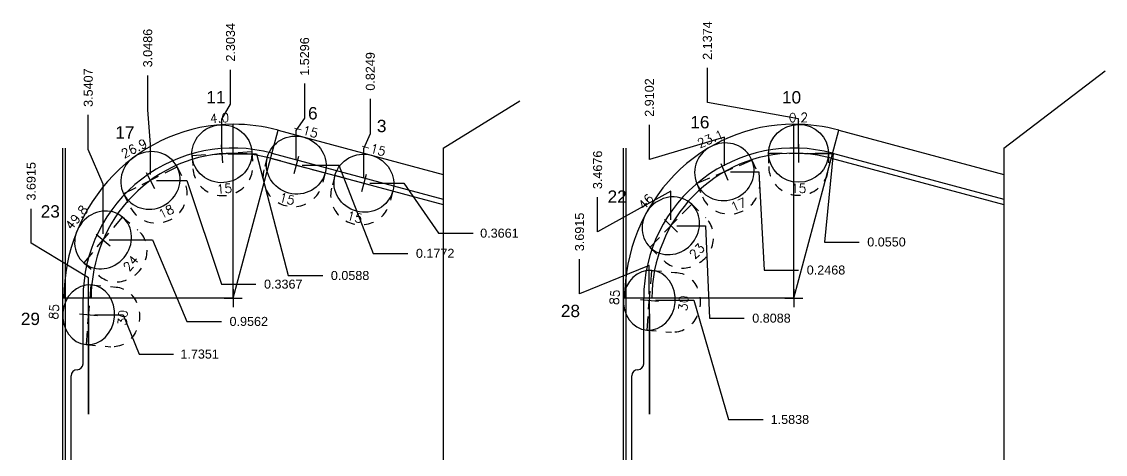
# Model space of a CAD drawing. Header units: inches. Extents: x 90.4 to 145.9, y -21.1 to -7.6.
# Drawn here: x 134.66 to 145.95, y -12.23 to -7.73 of the extents above; entities that cross this region are included whole.
import ezdxf
from ezdxf.enums import TextEntityAlignment as Align

# ---------------------------------------------------------------- set-up
doc = ezdxf.new("R2010")
doc.units = ezdxf.units.IN
doc.header["$MEASUREMENT"] = 0
doc.header["$PDMODE"] = 35
doc.linetypes.add('CENTER2', pattern=[1.125, 0.75, -0.125, 0.125, -0.125])
doc.linetypes.add('HIDDEN2', pattern=[0.1875, 0.125, -0.0625])
doc.layers.get('Defpoints').update_dxf_attribs({"color": 10})
doc.layers.add('Blade_5', color=7, linetype='Continuous', true_color=0x0066cc)
doc.layers.add('Blade_6', color=7, linetype='Continuous', true_color=0xc880f5)
for name, color, linetype in [('CLine', 5, 'CENTER2'), ('Dims', 4, 'Continuous'), ('Title Block', 7, 'Continuous')]:
    doc.layers.add(name, color=color, linetype=linetype)
doc.styles.add('RomanS', font='romans')
doc.styles.get("Standard").update_dxf_attribs({"font": 'arial.ttf'})
doc.dimstyles.get("Standard").update_dxf_attribs({"dimtxt": 0.09375, "dimasz": 0.18, "dimexe": 0.18, "dimexo": 0.0625, "dimgap": 0.09, "dimtad": 0, "dimtih": 1, "dimtoh": 1, "dimdec": 4, "dimzin": 0, "dimdsep": 46, "dimtxsty": 'Standard', "dimcen": 0.09, "dimadec": 4, "dimazin": 0, "dimtfac": 1, "dimtdec": 4, "dimtofl": 0, "dimtmove": 0, "dimatfit": 3, "dimfxl": 1, "dimtolj": 1, "dimtzin": 0, "dimarcsym": 0})

# ---------------------------------------------------------------- blocks, each defined once
blk = doc.blocks.new('*D117')
at = {"layer": 'Defpoints', "color": 0, "transparency": 16777216}
for p in [(138.293, -8.534), (139.051, -9.047), (138.226, -9.413)]:
    blk.add_point(p, dxfattribs=at)
at = {"layer": 'Dims', "color": 0, "lineweight": -2, "transparency": 16777216}
for p, q in [((138.293, -8.894), (138.293, -8.534)), ((138.226, -9.053), (138.293, -8.894)), ((138.226, -9.351), (138.226, -9.053))]:
    blk.add_line(p, q, dxfattribs=at)
at = {"layer": 'Dims', "color": 0, "transparency": 16777216, "insert": (138.293, -8.249), "char_height": 0.0938, "attachment_point": 5, "rotation": 90}
blk.add_mtext('\\A1;0.8249', dxfattribs=at)
blk = doc.blocks.new('*D118')
at = {"layer": 'Defpoints', "color": 0, "transparency": 16777216}
for p in [(137.609, -8.374), (139.051, -9.047), (137.521, -9.224)]:
    blk.add_point(p, dxfattribs=at)
at = {"layer": 'Dims', "color": 0, "lineweight": -2, "transparency": 16777216}
for p, q in [((137.609, -8.734), (137.609, -8.374)), ((137.521, -8.864), (137.609, -8.734)), ((137.521, -9.162), (137.521, -8.864))]:
    blk.add_line(p, q, dxfattribs=at)
at = {"layer": 'Dims', "color": 0, "transparency": 16777216, "insert": (137.609, -8.094), "char_height": 0.0938, "attachment_point": 5, "rotation": 90}
blk.add_mtext('\\A1;1.5296', dxfattribs=at)
blk = doc.blocks.new('*D119')
at = {"layer": 'Defpoints', "color": 0, "transparency": 16777216}
for p in [(136.837, -8.231), (136.747, -9.106), (139.051, -9.047)]:
    blk.add_point(p, dxfattribs=at)
at = {"layer": 'Dims', "color": 0, "lineweight": -2, "transparency": 16777216}
for p, q in [((136.837, -8.591), (136.837, -8.231)), ((136.747, -8.746), (136.837, -8.591)), ((136.747, -9.043), (136.747, -8.746))]:
    blk.add_line(p, q, dxfattribs=at)
at = {"layer": 'Dims', "color": 0, "transparency": 16777216, "insert": (136.837, -7.946), "char_height": 0.0938, "attachment_point": 5, "rotation": 90}
blk.add_mtext('\\A1;2.3034', dxfattribs=at)
blk = doc.blocks.new('*D120')
at = {"layer": 'Defpoints', "color": 0, "transparency": 16777216}
for p in [(135.975, -8.29), (139.051, -9.047), (136.002, -9.384)]:
    blk.add_point(p, dxfattribs=at)
at = {"layer": 'Dims', "color": 0, "lineweight": -2, "transparency": 16777216}
for p, q in [((135.975, -8.65), (135.975, -8.29)), ((136.002, -9.01), (135.975, -8.65)), ((136.002, -9.321), (136.002, -9.01))]:
    blk.add_line(p, q, dxfattribs=at)
at = {"layer": 'Dims', "color": 0, "transparency": 16777216, "insert": (135.975, -8.006), "char_height": 0.0938, "attachment_point": 5, "rotation": 90}
blk.add_mtext('\\A1;3.0486', dxfattribs=at)
blk = doc.blocks.new('*D121')
at = {"layer": 'Defpoints', "color": 0, "transparency": 16777216}
for p in [(135.356, -8.702), (139.051, -9.047), (135.51, -10.003)]:
    blk.add_point(p, dxfattribs=at)
at = {"layer": 'Dims', "color": 0, "lineweight": -2, "transparency": 16777216}
for p, q in [((135.356, -9.062), (135.356, -8.702)), ((135.51, -9.422), (135.356, -9.062)), ((135.51, -9.941), (135.51, -9.422))]:
    blk.add_line(p, q, dxfattribs=at)
at = {"layer": 'Dims', "color": 0, "transparency": 16777216, "insert": (135.356, -8.418), "char_height": 0.0938, "attachment_point": 5, "rotation": 90}
blk.add_mtext('\\A1;3.5407', dxfattribs=at)
blk = doc.blocks.new('*D122')
at = {"layer": 'Defpoints', "color": 0, "transparency": 16777216}
for p in [(139.051, -9.047), (138.226, -9.413), (139.362, -9.933)]:
    blk.add_point(p, dxfattribs=at)
at = {"layer": 'Dims', "color": 0, "lineweight": -2, "transparency": 16777216}
for p, q in [((138.288, -9.413), (138.642, -9.413)), ((138.642, -9.413), (139.002, -9.933)), ((139.002, -9.933), (139.362, -9.933))]:
    blk.add_line(p, q, dxfattribs=at)
at = {"layer": 'Dims', "color": 0, "transparency": 16777216, "insert": (139.637, -9.933), "char_height": 0.0938, "attachment_point": 5}
blk.add_mtext('\\A1;0.3661', dxfattribs=at)
blk = doc.blocks.new('*D123')
at = {"layer": 'Defpoints', "color": 0, "transparency": 16777216}
for p in [(139.051, -9.047), (137.521, -9.224), (138.684, -10.143)]:
    blk.add_point(p, dxfattribs=at)
at = {"layer": 'Dims', "color": 0, "lineweight": -2, "transparency": 16777216}
for p, q in [((137.584, -9.224), (137.964, -9.224)), ((137.964, -9.224), (138.324, -10.143)), ((138.324, -10.143), (138.684, -10.143))]:
    blk.add_line(p, q, dxfattribs=at)
at = {"layer": 'Dims', "color": 0, "transparency": 16777216, "insert": (138.968, -10.143), "char_height": 0.0938, "attachment_point": 5}
blk.add_mtext('\\A1;0.1772', dxfattribs=at)
blk = doc.blocks.new('*D124')
at = {"layer": 'Defpoints', "color": 0, "transparency": 16777216}
for p in [(136.747, -9.106), (139.051, -9.047), (137.797, -10.374)]:
    blk.add_point(p, dxfattribs=at)
at = {"layer": 'Dims', "color": 0, "lineweight": -2, "transparency": 16777216}
for p, q in [((136.81, -9.106), (137.107, -9.106)), ((137.107, -9.106), (137.437, -10.374)), ((137.437, -10.374), (137.797, -10.374))]:
    blk.add_line(p, q, dxfattribs=at)
at = {"layer": 'Dims', "color": 0, "transparency": 16777216, "insert": (138.082, -10.374), "char_height": 0.0938, "attachment_point": 5}
blk.add_mtext('\\A1;0.0588', dxfattribs=at)
blk = doc.blocks.new('*D125')
at = {"layer": 'Defpoints', "color": 0, "transparency": 16777216}
for p in [(139.051, -9.047), (136.002, -9.384), (137.102, -10.464)]:
    blk.add_point(p, dxfattribs=at)
at = {"layer": 'Dims', "color": 0, "lineweight": -2, "transparency": 16777216}
for p, q in [((136.065, -9.384), (136.382, -9.384)), ((136.382, -9.384), (136.742, -10.464)), ((136.742, -10.464), (137.102, -10.464))]:
    blk.add_line(p, q, dxfattribs=at)
at = {"layer": 'Dims', "color": 0, "transparency": 16777216, "insert": (137.386, -10.464), "char_height": 0.0938, "attachment_point": 5}
blk.add_mtext('\\A1;0.3367', dxfattribs=at)
blk = doc.blocks.new('*D126')
at = {"layer": 'Defpoints', "color": 0, "transparency": 16777216}
for p in [(139.051, -9.047), (135.51, -10.003), (136.743, -10.852)]:
    blk.add_point(p, dxfattribs=at)
at = {"layer": 'Dims', "color": 0, "lineweight": -2, "transparency": 16777216}
for p, q in [((135.573, -10.003), (136.023, -10.003)), ((136.023, -10.003), (136.383, -10.852)), ((136.383, -10.852), (136.743, -10.852))]:
    blk.add_line(p, q, dxfattribs=at)
at = {"layer": 'Dims', "color": 0, "transparency": 16777216, "insert": (137.027, -10.852), "char_height": 0.0938, "attachment_point": 5}
blk.add_mtext('\\A1;0.9562', dxfattribs=at)
blk = doc.blocks.new('*D134')
at = {"layer": 'Defpoints', "color": 0, "transparency": 16777216}
for p in [(139.051, -9.047), (134.761, -9.678), (135.359, -10.782)]:
    blk.add_point(p, dxfattribs=at)
at = {"layer": 'Dims', "color": 0, "lineweight": -2, "transparency": 16777216}
for p, q in [((134.761, -10.038), (134.761, -9.678)), ((135.359, -10.398), (134.761, -10.038)), ((135.359, -10.72), (135.359, -10.398))]:
    blk.add_line(p, q, dxfattribs=at)
at = {"layer": 'Dims', "color": 0, "transparency": 16777216, "insert": (134.761, -9.393), "char_height": 0.0938, "attachment_point": 5, "rotation": 90}
blk.add_mtext('\\A1;3.6915', dxfattribs=at)
blk = doc.blocks.new('*D135')
at = {"layer": 'Defpoints', "color": 0, "transparency": 16777216}
for p in [(139.051, -9.047), (135.359, -10.782), (136.244, -11.192)]:
    blk.add_point(p, dxfattribs=at)
at = {"layer": 'Dims', "color": 0, "lineweight": -2, "transparency": 16777216}
for p, q in [((135.422, -10.782), (135.719, -10.782)), ((135.719, -10.782), (135.884, -11.192)), ((135.884, -11.192), (136.244, -11.192))]:
    blk.add_line(p, q, dxfattribs=at)
at = {"layer": 'Dims', "color": 0, "transparency": 16777216, "insert": (136.515, -11.192), "char_height": 0.0938, "attachment_point": 5}
blk.add_mtext('\\A1;1.7351', dxfattribs=at)
blk = doc.blocks.new('*D137')
at = {"layer": 'Defpoints', "color": 0, "transparency": 16777216}
for p in [(141.803, -8.213), (142.753, -9.102), (144.89, -9.047)]:
    blk.add_point(p, dxfattribs=at)
at = {"layer": 'Dims', "color": 0, "lineweight": -2, "transparency": 16777216}
for p, q in [((141.803, -8.573), (141.803, -8.213)), ((142.753, -8.742), (141.803, -8.573)), ((142.753, -9.039), (142.753, -8.742))]:
    blk.add_line(p, q, dxfattribs=at)
at = {"layer": 'Dims', "color": 0, "transparency": 16777216, "insert": (141.803, -7.928), "char_height": 0.0938, "attachment_point": 5, "rotation": 90}
blk.add_mtext('\\A1;2.1374', dxfattribs=at)
blk = doc.blocks.new('*D138')
at = {"layer": 'Defpoints', "color": 0, "transparency": 16777216}
for p in [(141.199, -8.806), (144.89, -9.047), (141.98, -9.294)]:
    blk.add_point(p, dxfattribs=at)
at = {"layer": 'Dims', "color": 0, "lineweight": -2, "transparency": 16777216}
for p, q in [((141.199, -9.166), (141.199, -8.806)), ((141.98, -8.934), (141.199, -9.166)), ((141.98, -9.231), (141.98, -8.934))]:
    blk.add_line(p, q, dxfattribs=at)
at = {"layer": 'Dims', "color": 0, "transparency": 16777216, "insert": (141.199, -8.521), "char_height": 0.0938, "attachment_point": 5, "rotation": 90}
blk.add_mtext('\\A1;2.9102', dxfattribs=at)
blk = doc.blocks.new('*D139')
at = {"layer": 'Defpoints', "color": 0, "transparency": 16777216}
for p in [(144.89, -9.047), (140.66, -9.559), (141.422, -9.856)]:
    blk.add_point(p, dxfattribs=at)
at = {"layer": 'Dims', "color": 0, "lineweight": -2, "transparency": 16777216}
for p, q in [((141.422, -9.496), (140.66, -9.919)), ((140.66, -9.919), (140.66, -9.559)), ((141.422, -9.793), (141.422, -9.496))]:
    blk.add_line(p, q, dxfattribs=at)
at = {"layer": 'Dims', "color": 0, "transparency": 16777216, "insert": (140.66, -9.274), "char_height": 0.0938, "attachment_point": 5, "rotation": 90}
blk.add_mtext('\\A1;3.4676', dxfattribs=at)
blk = doc.blocks.new('*D140')
at = {"layer": 'Defpoints', "color": 0, "transparency": 16777216}
for p in [(142.753, -9.102), (144.89, -9.047), (143.383, -10.025)]:
    blk.add_point(p, dxfattribs=at)
at = {"layer": 'Dims', "color": 0, "lineweight": -2, "transparency": 16777216}
for p, q in [((142.815, -9.102), (143.113, -9.102)), ((143.113, -9.102), (143.023, -10.025)), ((143.023, -10.025), (143.383, -10.025))]:
    blk.add_line(p, q, dxfattribs=at)
at = {"layer": 'Dims', "color": 0, "transparency": 16777216, "insert": (143.668, -10.025), "char_height": 0.0938, "attachment_point": 5}
blk.add_mtext('\\A1;0.0550', dxfattribs=at)
blk = doc.blocks.new('*D141')
at = {"layer": 'Defpoints', "color": 0, "transparency": 16777216}
for p in [(144.89, -9.047), (141.98, -9.294), (142.753, -10.317)]:
    blk.add_point(p, dxfattribs=at)
at = {"layer": 'Dims', "color": 0, "lineweight": -2, "transparency": 16777216}
for p, q in [((142.042, -9.294), (142.34, -9.294)), ((142.34, -9.294), (142.393, -10.317)), ((142.393, -10.317), (142.753, -10.317))]:
    blk.add_line(p, q, dxfattribs=at)
at = {"layer": 'Dims', "color": 0, "transparency": 16777216, "insert": (143.038, -10.317), "char_height": 0.0938, "attachment_point": 5}
blk.add_mtext('\\A1;0.2468', dxfattribs=at)
blk = doc.blocks.new('*D142')
at = {"layer": 'Defpoints', "color": 0, "transparency": 16777216}
for p in [(144.89, -9.047), (141.422, -9.856), (142.185, -10.818)]:
    blk.add_point(p, dxfattribs=at)
at = {"layer": 'Dims', "color": 0, "lineweight": -2, "transparency": 16777216}
for p, q in [((141.485, -9.856), (141.782, -9.856)), ((141.782, -9.856), (141.825, -10.818)), ((141.825, -10.818), (142.185, -10.818))]:
    blk.add_line(p, q, dxfattribs=at)
at = {"layer": 'Dims', "color": 0, "transparency": 16777216, "insert": (142.47, -10.818), "char_height": 0.0938, "attachment_point": 5}
blk.add_mtext('\\A1;0.8088', dxfattribs=at)
blk = doc.blocks.new('*D151')
at = {"layer": 'Defpoints', "color": 0, "transparency": 16777216}
for p in [(144.89, -9.047), (141.198, -10.631), (142.382, -11.873)]:
    blk.add_point(p, dxfattribs=at)
at = {"layer": 'Dims', "color": 0, "lineweight": -2, "transparency": 16777216}
for p, q in [((141.261, -10.631), (141.662, -10.631)), ((141.662, -10.631), (142.022, -11.873)), ((142.022, -11.873), (142.382, -11.873))]:
    blk.add_line(p, q, dxfattribs=at)
at = {"layer": 'Dims', "color": 0, "transparency": 16777216, "insert": (142.662, -11.873), "char_height": 0.0938, "attachment_point": 5}
blk.add_mtext('\\A1;1.5838', dxfattribs=at)
blk = doc.blocks.new('*D152')
at = {"layer": 'Defpoints', "color": 0, "transparency": 16777216}
for p in [(144.89, -9.047), (140.472, -10.204), (141.198, -10.631)]:
    blk.add_point(p, dxfattribs=at)
at = {"layer": 'Dims', "color": 0, "lineweight": -2, "transparency": 16777216}
for p, q in [((140.472, -10.564), (140.472, -10.204)), ((141.198, -10.271), (140.472, -10.564)), ((141.198, -10.568), (141.198, -10.271))]:
    blk.add_line(p, q, dxfattribs=at)
at = {"layer": 'Dims', "color": 0, "transparency": 16777216, "insert": (140.472, -9.92), "char_height": 0.0938, "attachment_point": 5, "rotation": 90}
blk.add_mtext('\\A1;3.6915', dxfattribs=at)
blk = doc.blocks.new('CMark')
at = {"layer": 'CLine'}
for p, q in [((-0.094, 0), (0.094, 0)), ((0, 0.094), (0, -0.094))]:
    blk.add_line(p, q, dxfattribs=at)
blk = doc.blocks.new('1613@15')
for p, q in [((-0.17, 0), (-0.312, 0)), ((0.171, 0), (0.312, 0))]:
    blk.add_line(p, q)
at = {"color": 8, "linetype": 'HIDDEN2', "ltscale": 0.5}
blk.add_line((-0.312, 0), (-0.312, -0.135), dxfattribs=at)
at = {"color": 8, "linetype": 'HIDDEN2', "ltscale": 0.5, "flags": 128}
blk.add_lwpolyline([(0.312, 0), (0.312, -0.135)], dxfattribs=at)
blk.add_ellipse((0, 0), major_axis=(-0.312, 0), ratio=0.965926, start_param=-3.141592653589793, end_param=3.141592653589793)
at = {"color": 8, "linetype": 'HIDDEN2', "ltscale": 0.5}
blk.add_ellipse((0, -0.135), major_axis=(-0.312, 0), ratio=0.965926, start_param=0, end_param=3.141593, dxfattribs=at)
blk.add_blockref('CMark', (0, 0))
at = {"style": 'RomanS'}
blk.add_text('15', height=0.094, dxfattribs=at).set_placement((0, -0.364), align=Align.MIDDLE_CENTER)
blk.add_attdef('ANG', text='', height=0.094, dxfattribs=at).set_placement((0, 0.298), align=Align.BOTTOM_CENTER)
blk = doc.blocks.new('1613@30')
for p, q in [((-0.17, 0), (-0.312, 0)), ((0.171, 0), (0.312, 0))]:
    blk.add_line(p, q)
at = {"color": 8, "linetype": 'HIDDEN2', "ltscale": 0.5}
blk.add_line((-0.312, 0), (-0.312, -0.26), dxfattribs=at)
at = {"color": 8, "linetype": 'HIDDEN2', "ltscale": 0.5, "flags": 128}
blk.add_lwpolyline([(0.312, 0), (0.312, -0.26)], dxfattribs=at)
at = {"extrusion": (0, 0, -1)}
blk.add_ellipse((0, 0), major_axis=(-0.312, 0), ratio=0.866025, start_param=-3.141592653589793, end_param=3.141592653589793, dxfattribs=at)
at = {"color": 8, "linetype": 'HIDDEN2', "ltscale": 0.5, "extrusion": (0, 0, -1)}
blk.add_ellipse((0, -0.26), major_axis=(-0.312, 0), ratio=0.866025, start_param=3.068877, end_param=6.355901, dxfattribs=at)
blk.add_blockref('CMark', (0, 0))
at = {"style": 'RomanS'}
blk.add_text('30', height=0.094, dxfattribs=at).set_placement((0, -0.356), align=Align.MIDDLE_CENTER)
blk.add_attdef('ANG', text='', height=0.094, dxfattribs=at).set_placement((0, 0.287), align=Align.BOTTOM_CENTER)
blk = doc.blocks.new('1613@18')
for p, q in [((-0.17, 0), (-0.312, 0)), ((0.171, 0), (0.312, 0))]:
    blk.add_line(p, q)
at = {"color": 8, "linetype": 'HIDDEN2', "ltscale": 0.5}
blk.add_line((-0.312, 0), (-0.312, -0.159), dxfattribs=at)
at = {"color": 8, "linetype": 'HIDDEN2', "ltscale": 0.5, "flags": 128}
blk.add_lwpolyline([(0.312, 0), (0.312, -0.159)], dxfattribs=at)
at = {"extrusion": (0, 0, -1)}
blk.add_ellipse((0, 0), major_axis=(-0.312, 0), ratio=0.95104, start_param=-3.141592653589793, end_param=3.141592653589793, dxfattribs=at)
at = {"color": 8, "linetype": 'HIDDEN2', "ltscale": 0.5}
blk.add_ellipse((0, -0.161), major_axis=(0.312, 0), ratio=0.953717, start_param=3.141593, end_param=6.283185, dxfattribs=at)
blk.add_blockref('CMark', (0, 0))
at = {"style": 'RomanS'}
blk.add_text('18', height=0.094, dxfattribs=at).set_placement((0, -0.364), align=Align.MIDDLE_CENTER)
blk.add_attdef('ANG', text='', height=0.094, dxfattribs=at).set_placement((0, 0.298), align=Align.BOTTOM_CENTER)
blk = doc.blocks.new('1613@24')
for p, q in [((-0.17, 0), (-0.313, 0)), ((0.171, 0), (0.312, 0))]:
    blk.add_line(p, q)
at = {"color": 8, "linetype": 'HIDDEN2', "ltscale": 0.5}
blk.add_line((-0.313, 0), (-0.313, -0.212), dxfattribs=at)
at = {"color": 8, "linetype": 'HIDDEN2', "ltscale": 0.5, "flags": 128}
blk.add_lwpolyline([(0.312, 0), (0.312, -0.212)], dxfattribs=at)
blk.add_ellipse((0, 0), major_axis=(-0.312, 0), ratio=0.913536, start_param=3.141593, end_param=9.424778)
at = {"color": 8, "linetype": 'HIDDEN2', "ltscale": 0.5}
blk.add_ellipse((0, -0.212), major_axis=(-0.312, 0), ratio=0.910656, start_param=0, end_param=3.141593, dxfattribs=at)
blk.add_blockref('CMark', (0, 0))
at = {"style": 'RomanS'}
blk.add_text('24', height=0.094, dxfattribs=at).set_placement((0, -0.376), align=Align.MIDDLE_CENTER)
blk.add_attdef('ANG', text='', height=0.094, dxfattribs=at).set_placement((0, 0.287), align=Align.BOTTOM_CENTER)
blk = doc.blocks.new('1613@17')
for p, q in [((-0.17, 0), (-0.313, 0)), ((0.171, 0), (0.312, 0))]:
    blk.add_line(p, q)
at = {"color": 8, "linetype": 'HIDDEN2', "ltscale": 0.5}
blk.add_line((-0.313, 0), (-0.313, -0.152), dxfattribs=at)
at = {"color": 8, "linetype": 'HIDDEN2', "ltscale": 0.5, "flags": 128}
blk.add_lwpolyline([(0.312, 0), (0.312, -0.152)], dxfattribs=at)
blk.add_ellipse((0, 0), major_axis=(-0.312, 0), ratio=0.95632, start_param=3.141593, end_param=9.424778)
at = {"color": 8, "linetype": 'HIDDEN2', "ltscale": 0.5}
blk.add_ellipse((0, -0.152), major_axis=(-0.312, 0), ratio=0.95632, start_param=0, end_param=3.141593, dxfattribs=at)
blk.add_blockref('CMark', (0, 0))
at = {"style": 'RomanS'}
blk.add_text('17', height=0.094, dxfattribs=at).set_placement((0.001, -0.373), align=Align.MIDDLE_CENTER)
blk.add_attdef('ANG', text='', height=0.094, dxfattribs=at).set_placement((0, 0.298), align=Align.BOTTOM_CENTER)
blk = doc.blocks.new('1613@23')
for p, q in [((-0.17, 0), (-0.313, 0)), ((0.171, 0), (0.312, 0))]:
    blk.add_line(p, q)
at = {"color": 8, "linetype": 'HIDDEN2', "ltscale": 0.5}
blk.add_line((-0.313, 0), (-0.313, -0.203), dxfattribs=at)
at = {"color": 8, "linetype": 'HIDDEN2', "ltscale": 0.5, "flags": 128}
blk.add_lwpolyline([(0.312, 0), (0.312, -0.203)], dxfattribs=at)
blk.add_ellipse((0, 0), major_axis=(-0.312, 0), ratio=0.920512, start_param=3.141593, end_param=9.424778)
at = {"color": 8, "linetype": 'HIDDEN2', "ltscale": 0.5}
blk.add_ellipse((0, -0.203), major_axis=(-0.312, 0), ratio=0.920512, start_param=0, end_param=3.141593, dxfattribs=at)
blk.add_blockref('CMark', (0, 0))
at = {"style": 'RomanS'}
blk.add_text('23', height=0.094, dxfattribs=at).set_placement((-0.001, -0.379), align=Align.MIDDLE_CENTER)
blk.add_attdef('ANG', text='', height=0.094, dxfattribs=at).set_placement((0, 0.287), align=Align.BOTTOM_CENTER)

msp = doc.modelspace()

# ---------------------------------------------------------------- linework, layer by layer
for p, q in [((136.86327, -10.60946), (136.86327, -8.79928)), ((142.70248, -10.60946), (142.70248, -8.79928)), ((136.86327, -10.60946), (137.33178, -8.86096)), ((137.33178, -8.86096), (139.05077, -9.32156)), ((142.70248, -10.60946), (143.17099, -8.86096)), ((143.17099, -8.86096), (144.88998, -9.32156)), ((135.08827, -9.04696), (135.08827, -17.54696)), ((135.11327, -9.04696), (135.11327, -17.54696)), ((137.26767, -9.1002), (139.05077, -9.57798)), ((139.05077, -9.04696), (139.05077, -17.54696)), ((140.92748, -9.04696), (140.92748, -17.54696)), ((140.95248, -9.04696), (140.95248, -17.54696)), ((143.10689, -9.1002), (144.88998, -9.57798)), ((144.88998, -9.04696), (144.88998, -17.54696)), ((136.86327, -10.60946), (135.09327, -10.60946)), ((135.30077, -11.29178), (135.30077, -10.60946)), ((142.70248, -10.60946), (140.93248, -10.60946)), ((141.13998, -11.29178), (141.13998, -10.60946)), ((135.17577, -16.35428), (135.17577, -11.41678)), ((141.01498, -16.35428), (141.01498, -11.41678))]:
    msp.add_line(p, q)
at = {"color": 1}
for p, q in [((137.25365, -9.15252), (139.05077, -9.63406)), ((143.09287, -9.15252), (144.88998, -9.63406)), ((135.35924, -11.81695), (135.35924, -10.60946)), ((141.19846, -11.81695), (141.19846, -10.60946)), ((135.35924, -10.77206), (135.35924, -11.81695)), ((141.19846, -10.77206), (141.19846, -11.81695))]:
    msp.add_line(p, q, dxfattribs=at)
for centre, radius, start, end in [((136.86327, -10.60946), 1.81018, 75, 90), ((142.70248, -10.60946), 1.81018, 75, 90), ((136.86327, -10.60946), 1.5625, 75, 180), ((142.70248, -10.60946), 1.5625, 75, 180), ((135.23827, -11.41678), 0.0625, 90, 180), ((135.23827, -11.29178), 0.0625, 270, 0), ((141.07748, -11.41678), 0.0625, 90, 180), ((141.07748, -11.29178), 0.0625, 270, 0)]:
    msp.add_arc(centre, radius, start, end)
for centre in [(136.86327, -10.60946), (142.70248, -10.60946)]:
    msp.add_arc(centre, 1.50833, 75, 90, dxfattribs=at)
for centre in [(136.86327, -10.60946), (142.70248, -10.60946)]:
    msp.add_ellipse(centre, major_axis=(0, 1.81018), ratio=0.97338215, start_param=0, end_param=1.57079864)
for centre in [(136.86327, -10.60946), (142.70248, -10.60946)]:
    msp.add_ellipse(centre, major_axis=(0, -1.50833), ratio=0.97980284, start_param=3.14159265, end_param=4.71238898, dxfattribs=at)
at = {"layer": 'Title Block'}
for p, q in [((144.88998, -9.04696), (145.94682, -8.24177)), ((139.05077, -9.04696), (139.84876, -8.55658))]:
    msp.add_line(p, q, dxfattribs=at)

# ---------------------------------------------------------------- block references
for p in [(136.86327, -10.60946), (142.70248, -10.60946)]:
    msp.add_blockref('CMark', p)
at = {"layer": 'Blade_5', "color": 1}
for name, p, rotation, values in [('1613@15', (136.7474, -9.10577), 4, {'ANG': '4.0'}), ('1613@15', (137.52112, -9.22419), 345, {'ANG': '-15'}), ('1613@18', (136.00212, -9.38365), 26.9, {'ANG': '26.9'}), ('1613@24', (135.51006, -10.00314), 49.79999999999999, {'ANG': '49.8'}), ('1613@30', (135.35924, -10.78205), 85, {'ANG': '85'})]:
    msp.add_blockref(name, p, dxfattribs=dict(at, rotation=rotation)).add_auto_attribs(values)
at = {"layer": 'Blade_5', "rotation": 345}
msp.add_blockref('1613@15', (138.22586, -9.41303), dxfattribs=at).add_auto_attribs({'ANG': '-15'})
at = {"layer": 'Blade_6', "color": 1}
for name, p, rotation, values in [('1613@15', (142.75258, -9.10196), 0.2, {'ANG': '0.2'}), ('1613@17', (141.97974, -9.2938), 23.09999999999999, {'ANG': '23.1'}), ('1613@23', (141.42236, -9.85575), 46, {'ANG': '46'}), ('1613@30', (141.19846, -10.6308), 85, {'ANG': '85'})]:
    msp.add_blockref(name, p, dxfattribs=dict(at, rotation=rotation)).add_auto_attribs(values)

# ---------------------------------------------------------------- texts
at = {"layer": 'Blade_5'}
for s, height, p in [('11', 0.128574, (136.58426, -8.5816)), ('6', 0.12857, (137.64395, -8.74862)), ('3', 0.12857, (138.36073, -8.88128)), ('17', 0.128574, (135.63718, -8.94774)), ('23', 0.128574, (134.85996, -9.7704)), ('29', 0.128574, (134.65294, -10.88912))]:
    msp.add_text(s, height=height, dxfattribs=at).set_placement(p)
at = {"layer": 'Blade_6'}
for s, p in [('10', (142.57913, -8.5829)), ('16', (141.62456, -8.8417)), ('22', (140.76327, -9.61647)), ('28', (140.27653, -10.80663))]:
    msp.add_text(s, height=0.128574, dxfattribs=at).set_placement(p)

# ---------------------------------------------------------------- dimensions: what is measured, and where the dimension line sits
at = {"layer": 'Dims'}
for feature_location, offset, dtype, origin, picture, middle in [((136.7474, -9.10577), (0.08981, 0.87492), 1, (139.05077, -9.04696), '*D119', (136.83721, -7.94565)), ((142.75258, -9.10196), (-0.94926, 0.88913), 1, (144.88998, -9.04696), '*D137', (141.80333, -7.92762)), ((136.002124, -9.383653), (-0.027252, 1.093472), 1, (139.050769, -9.04696), '*D120', (135.974872, -8.005646)), ((137.521124, -9.224193), (0.087824, 0.849704), 1, (139.050769, -9.04696), '*D118', (137.608948, -8.094335)), ((138.22586, -9.41303), (0.06733, 0.87929), 1, (139.05077, -9.04696), '*D117', (138.2932, -8.24904)), ((135.51006, -10.00314), (-0.15383, 1.30078), 1, (139.05077, -9.04696), '*D121', (135.35624, -8.41779)), ((141.97974, -9.2938), (-0.78075, 0.4876), 1, (144.88998, -9.04696), '*D138', (141.19899, -8.52129)), ((135.35924, -10.78205), (-0.59811, 1.10371), 1, (139.05077, -9.04696), '*D134', (134.76114, -9.39342)), ((135.35924, -10.78205), (0.88469, -0.40967), 0, (139.05077, -9.04696), '*D135', (136.51507, -11.19172)), ((135.51006, -10.00314), (1.23313, -0.84892), 0, (139.05077, -9.04696), '*D126', (137.02731, -10.85206)), ((136.00212, -9.38365), (1.09969, -1.08001), 0, (139.05077, -9.04696), '*D125', (137.38641, -10.46367)), ((136.7474, -9.10577), (1.05006, -1.2682), 0, (139.05077, -9.04696), '*D124', (138.08216, -10.37397)), ((137.52112, -9.22419), (1.16279, -0.91846), 0, (139.05077, -9.04696), '*D123', (138.96803, -10.14266)), ((138.22586, -9.41303), (1.13605, -0.52042), 0, (139.05077, -9.04696), '*D122', (139.63747, -9.93345)), ((141.19846, -10.6308), (-0.72644, 0.42633), 1, (144.88998, -9.04696), '*D152', (140.47202, -9.91956)), ((141.42236, -9.85575), (-0.76236, 0.29722), 1, (144.88998, -9.04696), '*D139', (140.66, -9.27399)), ((141.19846, -10.6308), (1.18352, -1.24209), 0, (144.88998, -9.04696), '*D151', (142.66226, -11.87289)), ((141.42236, -9.85575), (0.76266, -0.96187), 0, (144.88998, -9.04696), '*D142', (142.46971, -10.81762)), ((141.97974, -9.2938), (0.77306, -1.02334), 0, (144.88998, -9.04696), '*D141', (143.0375, -10.31715)), ((142.75258, -9.10196), (0.63051, -0.92279), 0, (144.88998, -9.04696), '*D140', (143.66753, -10.02475))]:
    dim = msp.add_ordinate_dim(feature_location=feature_location, offset=offset, dtype=dtype, origin=origin, dimstyle='Standard', dxfattribs=at)
    dim.commit()
    dim.dimension.update_dxf_attribs({"geometry": picture, "text_midpoint": middle})

doc.saveas('drawing.dxf')
